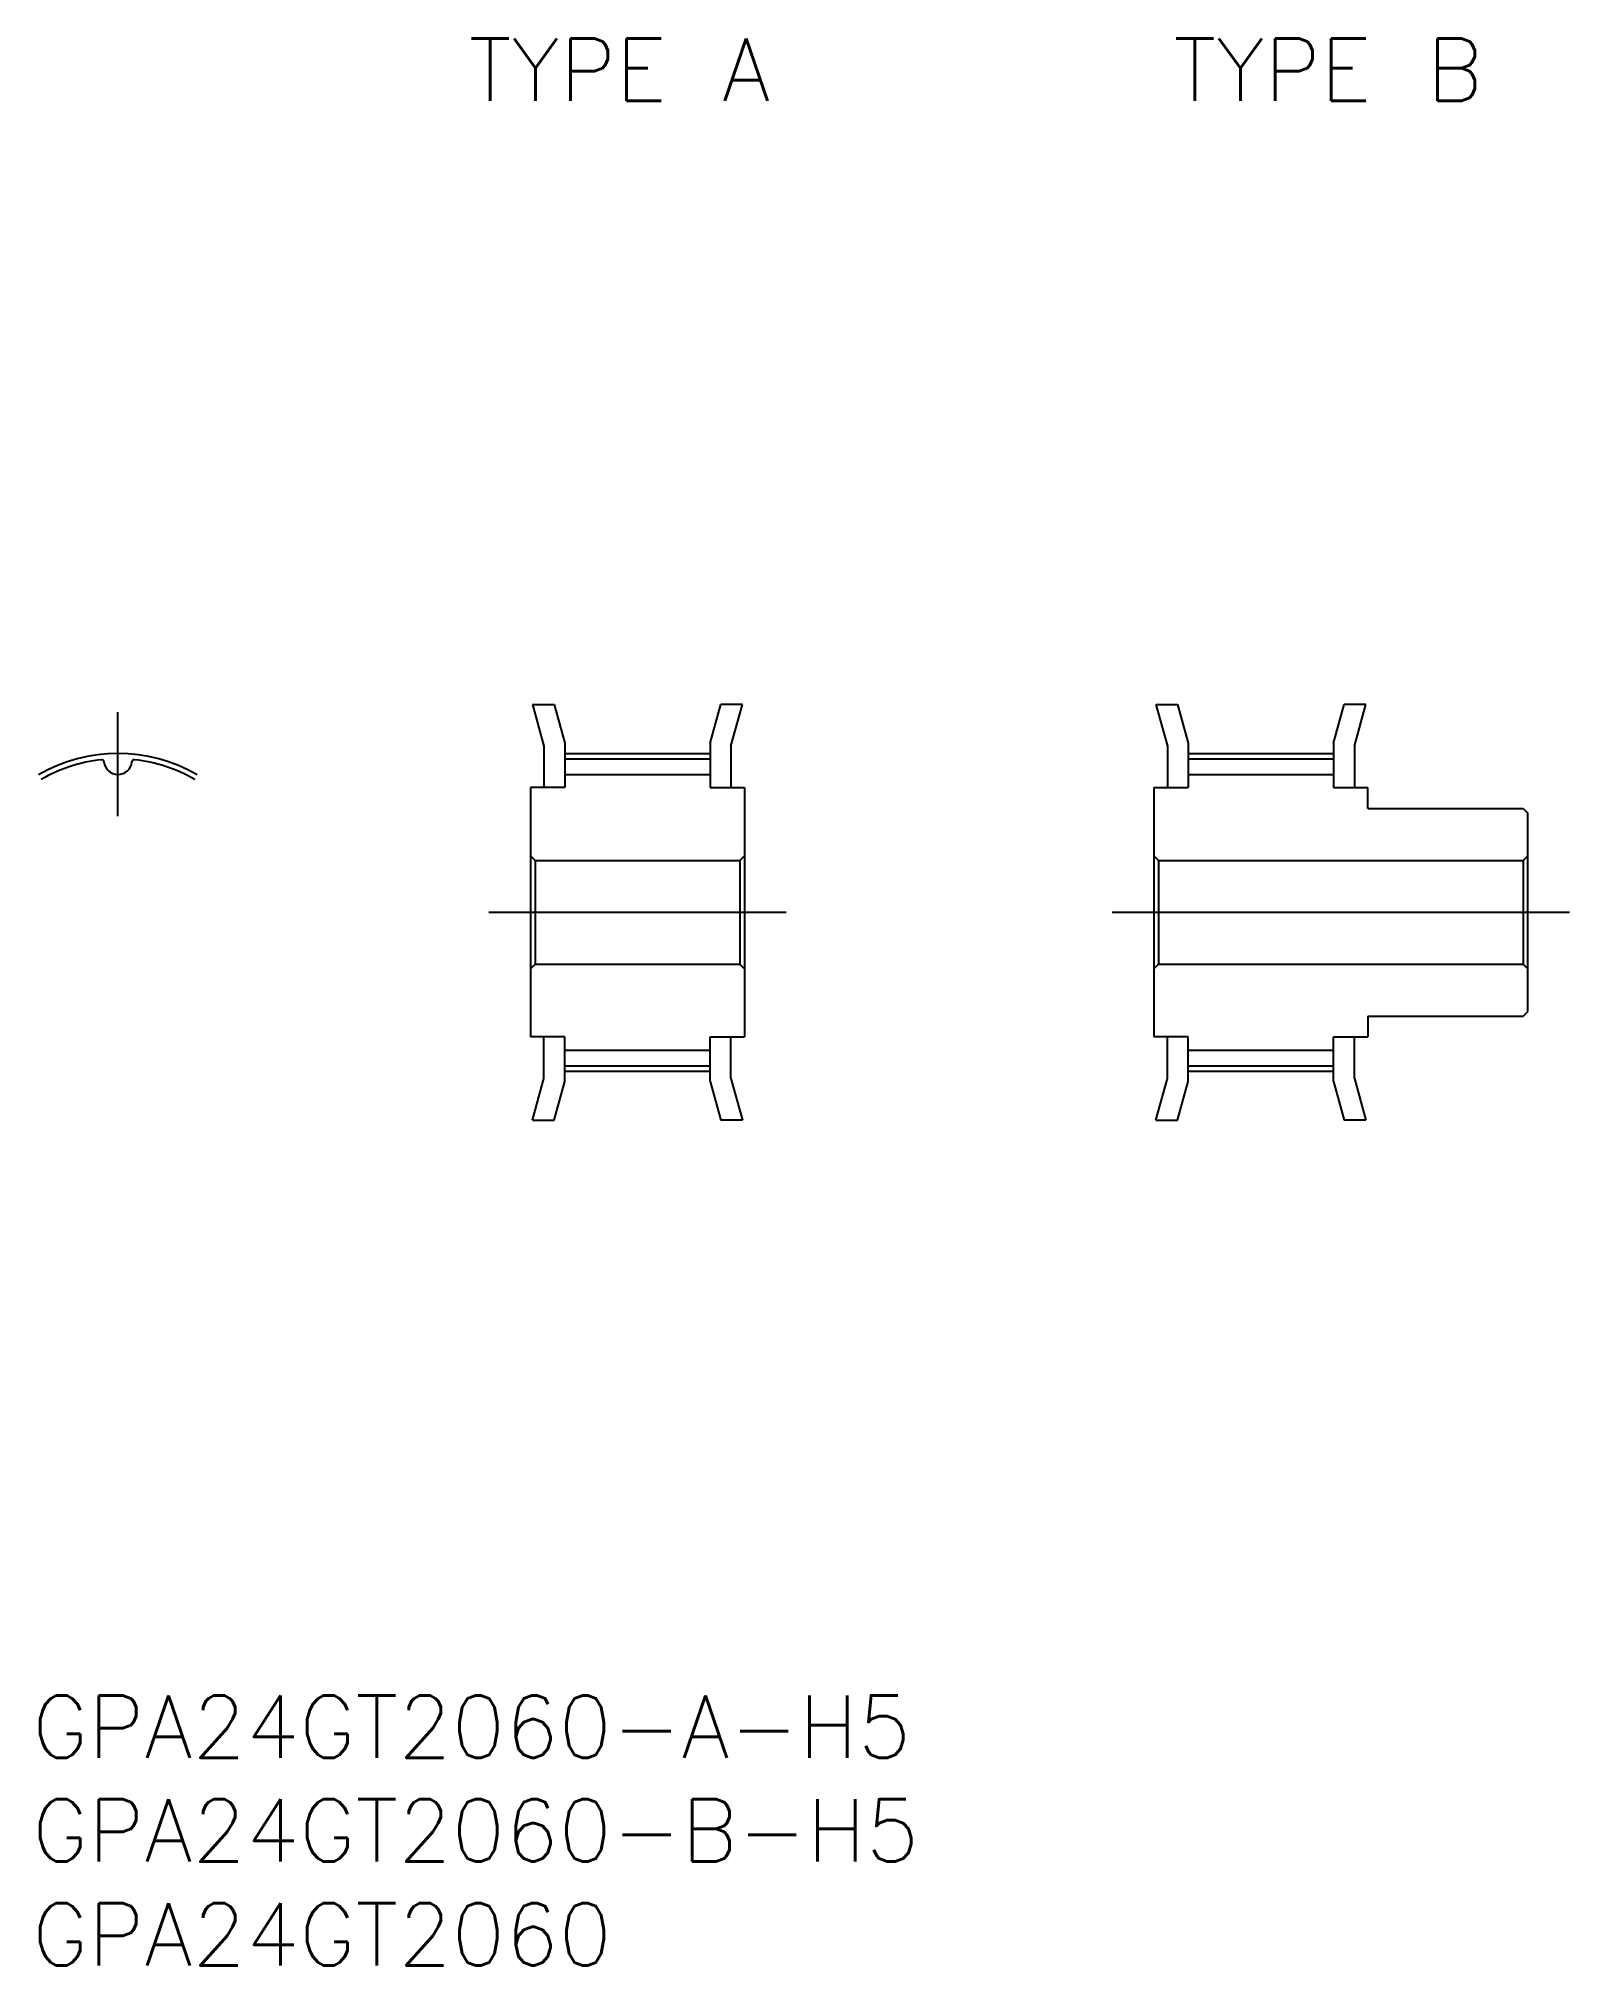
# Model space of a CAD drawing. Extents: x -3.8 to 69.8, y -50.7 to 42.1.
import ezdxf

# ---------------------------------------------------------------- set-up
doc = ezdxf.new("R2010")
doc.units = 0
doc.linetypes.add('CENTER', pattern=[50.8, 31.75, -6.35, 6.35, -6.35])
doc.layers.get('0').update_dxf_attribs({"linetype": 'CONTINUOUS'})
doc.layers.add('CENTER', color=1, linetype='CONTINUOUS')
doc.styles.get("Standard").update_dxf_attribs({"font": 'txt.shx', "height": 3, "bigfont": 'bigfont.shx'})

msp = doc.modelspace()

# ---------------------------------------------------------------- linework, layer by layer
at = {"color": 7, "linetype": 'CONTINUOUS'}
for p, q in [((19.949, 10), (20.499, 8.005)), ((19.949, 10), (20.986, 10)), ((20.986, 10), (21.499, 8.14)), ((28.499, 8.14), (29.011, 10)), ((30.049, 10), (29.011, 10)), ((29.499, 8.005), (30.049, 10)), ((49.949, 10), (50.499, 8.005)), ((49.949, 10), (50.986, 10)), ((50.986, 10), (51.499, 8.14)), ((58.499, 8.14), (59.011, 10)), ((60.049, 10), (59.011, 10)), ((59.499, 8.005), (60.049, 10)), ((20.499, 8.005), (20.499, 6)), ((21.499, 8.14), (21.499, 6)), ((28.499, 8.14), (28.499, 6)), ((29.499, 8.005), (29.499, 6)), ((50.499, 8.005), (50.499, 6)), ((51.499, 8.14), (51.499, 6)), ((58.499, 8.14), (58.499, 6)), ((59.499, 8.005), (59.499, 6)), ((21.499, 7.385), (28.499, 7.385)), ((21.499, 6.635), (28.499, 6.635)), ((51.499, 7.385), (58.499, 7.385)), ((51.499, 6.635), (58.499, 6.635)), ((19.849, 6), (19.849, -6)), ((21.499, 6), (19.849, 6)), ((28.499, 6), (30.149, 6)), ((30.149, 6), (30.149, -6)), ((49.849, 6), (49.849, -6)), ((49.849, 6), (49.849, 6)), ((49.849, 6), (51.499, 6)), ((58.499, 6), (60.149, 6)), ((60.149, 5), (60.149, 6)), ((60.149, 5), (67.624, 5)), ((67.624, 5), (67.849, 4.775)), ((67.849, -4.775), (67.849, 4.775)), ((19.849, 2.725), (20.074, 2.5)), ((20.074, 2.5), (29.924, 2.5)), ((20.074, 2.5), (20.074, -2.5)), ((30.149, 2.725), (29.924, 2.5)), ((29.924, 2.5), (29.924, -2.5)), ((49.849, 2.725), (50.074, 2.5)), ((50.074, 2.5), (67.624, 2.5)), ((50.074, 2.5), (50.074, -2.5)), ((67.849, 2.725), (67.624, 2.5)), ((67.624, 2.5), (67.624, -2.5)), ((19.849, -2.725), (20.074, -2.5)), ((20.074, -2.5), (29.924, -2.5)), ((30.149, -2.725), (29.924, -2.5)), ((49.849, -2.725), (50.074, -2.5)), ((50.074, -2.5), (67.624, -2.5)), ((67.849, -2.725), (67.624, -2.5)), ((60.149, -5), (67.624, -5)), ((60.149, -5), (60.149, -6)), ((67.624, -5), (67.849, -4.775)), ((21.499, -6), (19.849, -6)), ((20.499, -8.005), (20.499, -6)), ((21.499, -8.14), (21.499, -6)), ((28.499, -8.14), (28.499, -6)), ((28.499, -6), (30.149, -6)), ((29.499, -8.005), (29.499, -6)), ((51.499, -6), (49.849, -6)), ((50.499, -8.005), (50.499, -6)), ((51.499, -8.14), (51.499, -6)), ((58.499, -8.14), (58.499, -6)), ((58.499, -6), (60.149, -6)), ((59.499, -8.005), (59.499, -6)), ((21.499, -6.635), (28.499, -6.635)), ((21.499, -7.385), (28.499, -7.385)), ((51.499, -6.635), (58.499, -6.635)), ((51.499, -7.385), (58.499, -7.385)), ((19.949, -10), (20.499, -8.005)), ((20.986, -10), (21.499, -8.14)), ((28.499, -8.14), (29.011, -10)), ((29.499, -8.005), (30.049, -10)), ((49.949, -10), (50.499, -8.005)), ((50.986, -10), (51.499, -8.14)), ((58.499, -8.14), (59.011, -10)), ((59.499, -8.005), (60.049, -10)), ((19.949, -10), (20.986, -10)), ((30.049, -10), (29.011, -10)), ((49.949, -10), (50.986, -10)), ((60.049, -10), (59.011, -10))]:
    msp.add_line(p, q, dxfattribs=at)
for centre, radius, start, end in [((0, 0), 7.385, 96.1843, 120), ((-0.783, 7.23), 0.113, 5.81758, 96.1843), ((0, 7.31), 0.675, 185.81758, 354.18242), ((0.783, 7.23), 0.113, 83.8157, 174.18242), ((0, 0), 7.385, 60, 83.8157)]:
    msp.add_arc(centre, radius, start, end, dxfattribs=at)
at = {"layer": 'CENTER', "color": 1, "linetype": 'CENTER'}
for p, q in [((0, 4.635), (0, 9.64)), ((21.499, 7.64), (28.499, 7.64)), ((51.499, 7.64), (58.499, 7.64)), ((17.849, 0), (32.149, 0)), ((47.849, 0), (69.849, 0)), ((21.499, -7.64), (28.499, -7.64)), ((51.499, -7.64), (58.499, -7.64))]:
    msp.add_line(p, q, dxfattribs=at)
msp.add_arc((0, 0), 7.64, 60, 120, dxfattribs=at)

# ---------------------------------------------------------------- texts
at = {"color": 7, "linetype": 'CONTINUOUS'}
for s, p in [('TYPE A', (16.885, 39.06)), ('TYPE B', (50.798, 39.06)), ('GPA24GT2060-A-H5', (-4.129, -40.695)), ('GPA24GT2060-B-H5', (-4.129, -45.695)), ('GPA24GT2060', (-4.129, -50.695))]:
    msp.add_text(s, height=3, dxfattribs=at).set_placement(p)

doc.saveas('drawing.dxf')
